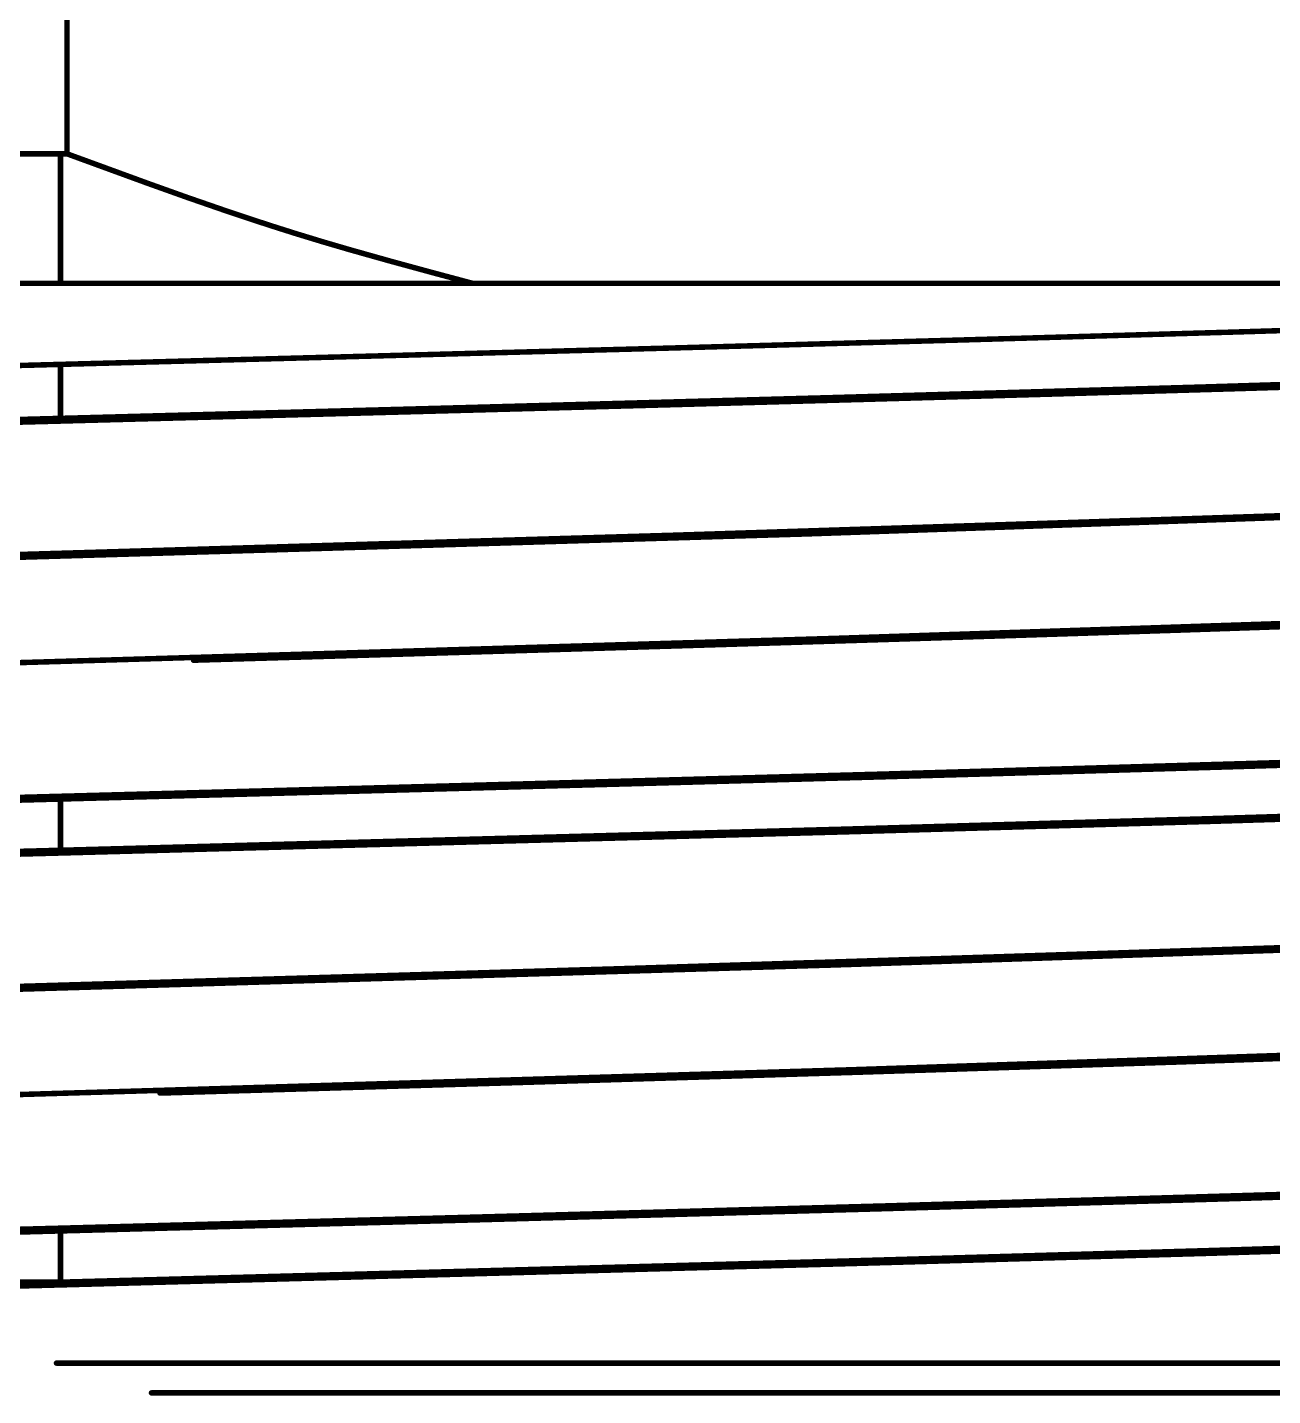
# Model space of a CAD drawing. Header units: inches. Extents: x -6 to 430, y 0 to 90.
# Drawn here: x 22.423 to 25.307, y 54.925 to 58.093 of the extents above; entities that cross this region are included whole.
import ezdxf

# ---------------------------------------------------------------- set-up
doc = ezdxf.new("R2010")
doc.units = ezdxf.units.IN
doc.layers.add('Mechanical 1', color=6, linetype='Continuous')

msp = doc.modelspace()

# ---------------------------------------------------------------- linework, layer by layer
at = {"layer": 'Mechanical 1'}
for points in [[(22.5152, 57.8, 0.0127, 0.0127, 0), (22.5152, 60.2, 0.0127, 0.0127, 0)], [(20.2067, 57.8, 0.0127, 0.0127, 0), (22.5152, 57.8, 0.0127, 0.0127, 0)], [(22.5, 57.5, 0.0127, 0.0127, 0), (22.5, 57.8, 0.0127, 0.0127, 0)], [(22.5152, 57.8, 0.0127, 0.0127, 0), (22.701, 57.7321, 0.0127, 0.0127, 0)], [(22.701, 57.7321, 0.0127, 0.0127, 0), (22.794, 57.6989, 0.0127, 0.0127, 0)], [(22.794, 57.6989, 0.0127, 0.0127, 0), (22.8874, 57.6666, 0.0127, 0.0127, 0)], [(22.8874, 57.6666, 0.0127, 0.0127, 0), (22.981, 57.6356, 0.0127, 0.0127, 0)], [(23.1696, 57.5781, 0.0127, 0.0127, -0.008291), (22.981, 57.6356, 0.0127, 0.0127, 0)], [(23.1696, 57.5781, 0.0127, 0.0127, 0), (23.2645, 57.5514, 0.0127, 0.0127, 0)], [(23.2645, 57.5514, 0.0127, 0.0127, 0), (23.3595, 57.5255, 0.0127, 0.0127, 0)], [(23.3595, 57.5255, 0.0127, 0.0127, 0), (23.4547, 57.5, 0.0127, 0.0127, 0)], [(15.3241, 57.5, 0.0127, 0.0127, 0), (29.6759, 57.5, 0.0127, 0.0127, 0)], [(25.2239, 57.3875, 0.0127, 0.0127, 0), (25.8334, 57.4063, 0.0127, 0.0127, 0)], [(25.2239, 57.3875, 0.0127, 0.0127, 0), (25.8334, 57.4063, 0.0127, 0.0127, 0)], [(23.9007, 57.35, 0.0127, 0.0127, 0), (24.5767, 57.3687, 0.0127, 0.0127, 0)], [(23.9007, 57.35, 0.0127, 0.0127, 0), (24.5767, 57.3687, 0.0127, 0.0127, 0)], [(24.5767, 57.3687, 0.0127, 0.0127, 0), (25.2239, 57.3875, 0.0127, 0.0127, 0)], [(24.5767, 57.3687, 0.0127, 0.0127, 0), (25.2239, 57.3875, 0.0127, 0.0127, 0)], [(23.2052, 57.3313, 0.0127, 0.0127, 0), (23.9007, 57.35, 0.0127, 0.0127, 0)], [(23.2052, 57.3313, 0.0127, 0.0127, 0), (23.9007, 57.35, 0.0127, 0.0127, 0)], [(20.6978, 57.2639, 0.0127, 0.0127, 0), (22.5, 57.3125, 0.0127, 0.0127, 0)], [(20.6978, 57.2639, 0.0127, 0.0127, 0), (22.5, 57.3125, 0.0127, 0.0127, 0)], [(22.5, 57.3125, 0.0127, 0.0127, 0), (23.2052, 57.3313, 0.0127, 0.0127, 0)], [(22.5, 57.3125, 0.0127, 0.0127, 0), (23.2052, 57.3313, 0.0127, 0.0127, 0)], [(22.5, 57.1875, 0.0127, 0.0127, 0), (22.5, 57.3125, 0.0127, 0.0127, 0)], [(25.1447, 57.2601, 0.0127, 0.0127, 0), (25.9305, 57.2844, 0.0127, 0.0127, 0)], [(25.1447, 57.2601, 0.0127, 0.0127, 0), (25.9305, 57.2844, 0.0127, 0.0127, 0)], [(24.2978, 57.2359, 0.0127, 0.0127, 0), (25.1447, 57.2601, 0.0127, 0.0127, 0)], [(24.2978, 57.2359, 0.0127, 0.0127, 0), (25.1447, 57.2601, 0.0127, 0.0127, 0)], [(24.354, 57.2312, 0.0127, 0.0127, 0), (24.7961, 57.2437, 0.0127, 0.0127, 0)], [(24.7961, 57.2437, 0.0127, 0.0127, 0), (25.224, 57.2562, 0.0127, 0.0127, 0)], [(25.224, 57.2562, 0.0127, 0.0127, 0), (25.6349, 57.2687, 0.0127, 0.0127, 0)], [(22.5, 57.1875, 0.0127, 0.0127, 0), (23.4094, 57.2117, 0.0127, 0.0127, 0)], [(22.5, 57.1875, 0.0127, 0.0127, 0), (23.4094, 57.2117, 0.0127, 0.0127, 0)], [(23.4094, 57.2117, 0.0127, 0.0127, 0), (24.2978, 57.2359, 0.0127, 0.0127, 0)], [(23.4094, 57.2117, 0.0127, 0.0127, 0), (24.2978, 57.2359, 0.0127, 0.0127, 0)], [(23.4386, 57.2062, 0.0127, 0.0127, 0), (23.9006, 57.2187, 0.0127, 0.0127, 0)], [(23.9006, 57.2187, 0.0127, 0.0127, 0), (24.354, 57.2312, 0.0127, 0.0127, 0)], [(21.5495, 57.1622, 0.0127, 0.0127, 0), (22.5, 57.1875, 0.0127, 0.0127, 0)], [(21.5614, 57.1625, 0.0127, 0.0127, 0), (22.5, 57.1875, 0.0127, 0.0127, 0)], [(21.7403, 57.161, 0.0127, 0.0127, 0), (22.5, 57.1812, 0.0127, 0.0127, 0)], [(22.5, 57.1812, 0.0127, 0.0127, 0), (23.4386, 57.2062, 0.0127, 0.0127, 0)], [(24.231, 56.92, 0.0127, 0.0127, 0), (26.3599, 56.9937, 0.0127, 0.0127, 0)], [(23.919, 56.9169, 0.0127, 0.0127, 0), (25.4755, 56.9668, 0.0127, 0.0127, 0)], [(24.0203, 56.9199, 0.0127, 0.0127, 0), (25.5414, 56.9691, 0.0127, 0.0127, 0)], [(22.224, 56.867, 0.0127, 0.0127, 0), (23.919, 56.9169, 0.0127, 0.0127, 0)], [(22.3557, 56.8708, 0.0127, 0.0127, 0), (24.0203, 56.9199, 0.0127, 0.0127, 0)], [(22.9984, 56.8832, 0.0127, 0.0127, 0), (24.231, 56.92, 0.0127, 0.0127, 0)], [(21.7388, 56.8464, 0.0127, 0.0127, 0), (22.9984, 56.8832, 0.0127, 0.0127, 0)], [(24.2724, 56.6774, 0.0127, 0.0127, 0), (25.7697, 56.727, 0.0127, 0.0127, 0)], [(24.2905, 56.678, 0.0127, 0.0127, 0), (25.7745, 56.7272, 0.0127, 0.0127, 0)], [(25.0886, 56.6971, 0.0127, 0.0127, 0), (25.432, 56.7087, 0.0127, 0.0127, 0)], [(22.6042, 56.6278, 0.0127, 0.0127, 0), (24.2724, 56.6774, 0.0127, 0.0127, 0)], [(22.6365, 56.6288, 0.0127, 0.0127, 0), (24.2905, 56.678, 0.0127, 0.0127, 0)], [(23.983, 56.6623, 0.0127, 0.0127, 0), (24.3614, 56.6739, 0.0127, 0.0127, 0)], [(24.3614, 56.6739, 0.0127, 0.0127, 0), (24.7305, 56.6855, 0.0127, 0.0127, 0)], [(24.7305, 56.6855, 0.0127, 0.0127, 0), (25.0886, 56.6971, 0.0127, 0.0127, 0)], [(22.8082, 56.6275, 0.0127, 0.0127, 0), (23.2045, 56.6391, 0.0127, 0.0127, 0)], [(23.2045, 56.6391, 0.0127, 0.0127, 0), (23.5968, 56.6507, 0.0127, 0.0127, 0)], [(23.5968, 56.6507, 0.0127, 0.0127, 0), (23.983, 56.6623, 0.0127, 0.0127, 0)], [(20.9262, 56.5783, 0.0127, 0.0127, 0), (22.6042, 56.6278, 0.0127, 0.0127, 0)], [(20.9697, 56.5796, 0.0127, 0.0127, 0), (22.6365, 56.6288, 0.0127, 0.0127, 0)], [(24.4085, 56.364, 0.0127, 0.0127, 0), (25.3002, 56.3898, 0.0127, 0.0127, 0)], [(24.4085, 56.364, 0.0127, 0.0127, 0), (25.3002, 56.3898, 0.0127, 0.0127, 0)], [(25.224, 56.3811, 0.0127, 0.0127, 0), (25.6348, 56.3936, 0.0127, 0.0127, 0)], [(25.3002, 56.3898, 0.0127, 0.0127, 0), (26.1187, 56.4155, 0.0127, 0.0127, 0)], [(25.3002, 56.3898, 0.0127, 0.0127, 0), (26.1187, 56.4155, 0.0127, 0.0127, 0)], [(23.4669, 56.3383, 0.0127, 0.0127, 0), (24.4085, 56.364, 0.0127, 0.0127, 0)], [(23.4669, 56.3383, 0.0127, 0.0127, 0), (24.4085, 56.364, 0.0127, 0.0127, 0)], [(23.9007, 56.3436, 0.0127, 0.0127, 0), (24.3541, 56.3561, 0.0127, 0.0127, 0)], [(24.3541, 56.3561, 0.0127, 0.0127, 0), (24.7961, 56.3686, 0.0127, 0.0127, 0)], [(24.7961, 56.3686, 0.0127, 0.0127, 0), (25.224, 56.3811, 0.0127, 0.0127, 0)], [(22.5, 56.3125, 0.0127, 0.0127, 0), (23.4669, 56.3383, 0.0127, 0.0127, 0)], [(22.5, 56.3125, 0.0127, 0.0127, 0), (23.4669, 56.3383, 0.0127, 0.0127, 0)], [(22.9708, 56.3186, 0.0127, 0.0127, 0), (23.4386, 56.3311, 0.0127, 0.0127, 0)], [(23.4386, 56.3311, 0.0127, 0.0127, 0), (23.9007, 56.3436, 0.0127, 0.0127, 0)], [(20.6879, 56.2573, 0.0127, 0.0127, 0), (22.5, 56.3061, 0.0127, 0.0127, 0)], [(20.698, 56.264, 0.0127, 0.0127, 0), (22.5, 56.3125, 0.0127, 0.0127, 0)], [(20.698, 56.264, 0.0127, 0.0127, 0), (22.5, 56.3125, 0.0127, 0.0127, 0)], [(22.5, 56.3061, 0.0127, 0.0127, 0), (22.9708, 56.3186, 0.0127, 0.0127, 0)], [(22.5, 56.1811, 0.0127, 0.0127, 0), (22.5, 56.3125, 0.0127, 0.0127, 0)], [(24.3016, 56.236, 0.0127, 0.0127, 0), (25.15, 56.2603, 0.0127, 0.0127, 0)], [(24.3016, 56.236, 0.0127, 0.0127, 0), (25.15, 56.2603, 0.0127, 0.0127, 0)], [(25.15, 56.2603, 0.0127, 0.0127, 0), (25.9369, 56.2846, 0.0127, 0.0127, 0)], [(25.15, 56.2603, 0.0127, 0.0127, 0), (25.9369, 56.2846, 0.0127, 0.0127, 0)], [(25.1635, 56.2543, 0.0127, 0.0127, 0), (25.9534, 56.2787, 0.0127, 0.0127, 0)], [(22.5, 56.1875, 0.0127, 0.0127, 0), (24.3016, 56.236, 0.0127, 0.0127, 0)], [(22.5, 56.1875, 0.0127, 0.0127, 0), (24.3016, 56.236, 0.0127, 0.0127, 0)], [(22.5, 56.1811, 0.0127, 0.0127, 0), (24.3112, 56.2299, 0.0127, 0.0127, 0)], [(24.3112, 56.2299, 0.0127, 0.0127, 0), (25.1635, 56.2543, 0.0127, 0.0127, 0)], [(21.5336, 56.1554, 0.0127, 0.0127, 0), (22.5, 56.1811, 0.0127, 0.0127, 0)], [(21.5614, 56.1625, 0.0127, 0.0127, 0), (22.5, 56.1875, 0.0127, 0.0127, 0)], [(21.5614, 56.1625, 0.0127, 0.0127, 0), (22.5, 56.1875, 0.0127, 0.0127, 0)], [(23.7564, 55.912, 0.0127, 0.0127, 0), (25.3142, 55.9612, 0.0127, 0.0127, 0)], [(23.9576, 55.918, 0.0127, 0.0127, 0), (25.478, 55.9668, 0.0127, 0.0127, 0)], [(24.2955, 55.922, 0.0127, 0.0127, 0), (25.7497, 55.9702, 0.0127, 0.0127, 0)], [(22.0794, 55.8628, 0.0127, 0.0127, 0), (23.7564, 55.912, 0.0127, 0.0127, 0)], [(22.3015, 55.8692, 0.0127, 0.0127, 0), (23.9576, 55.918, 0.0127, 0.0127, 0)], [(22.6782, 55.8739, 0.0127, 0.0127, 0), (24.2955, 55.922, 0.0127, 0.0127, 0)], [(21.0447, 55.8257, 0.0127, 0.0127, 0), (22.6782, 55.8739, 0.0127, 0.0127, 0)], [(24.2884, 55.6779, 0.0127, 0.0127, 0), (25.7734, 55.7272, 0.0127, 0.0127, 0)], [(24.3577, 55.6801, 0.0127, 0.0127, 0), (25.8577, 55.7302, 0.0127, 0.0127, 0)], [(25.0949, 55.6974, 0.0127, 0.0127, 0), (25.7876, 55.7214, 0.0127, 0.0127, 0)], [(24.3427, 55.6734, 0.0127, 0.0127, 0), (25.0949, 55.6974, 0.0127, 0.0127, 0)], [(22.6339, 55.6287, 0.0127, 0.0127, 0), (24.2884, 55.6779, 0.0127, 0.0127, 0)], [(22.6749, 55.6299, 0.0127, 0.0127, 0), (24.3577, 55.6801, 0.0127, 0.0127, 0)], [(23.5492, 55.6493, 0.0127, 0.0127, 0), (24.3427, 55.6734, 0.0127, 0.0127, 0)], [(20.9666, 55.5795, 0.0127, 0.0127, 0), (22.6339, 55.6287, 0.0127, 0.0127, 0)], [(20.9746, 55.5797, 0.0127, 0.0127, 0), (22.6749, 55.6299, 0.0127, 0.0127, 0)], [(22.7303, 55.6253, 0.0127, 0.0127, 0), (23.5492, 55.6493, 0.0127, 0.0127, 0)], [(25.2239, 55.3811, 0.0127, 0.0127, 0), (26.0267, 55.4061, 0.0127, 0.0127, 0)], [(25.2998, 55.3898, 0.0127, 0.0127, 0), (26.1183, 55.4155, 0.0127, 0.0127, 0)], [(25.2998, 55.3898, 0.0127, 0.0127, 0), (26.1183, 55.4155, 0.0127, 0.0127, 0)], [(24.3541, 55.3561, 0.0127, 0.0127, 0), (25.2239, 55.3811, 0.0127, 0.0127, 0)], [(24.4082, 55.364, 0.0127, 0.0127, 0), (25.2998, 55.3898, 0.0127, 0.0127, 0)], [(24.4082, 55.364, 0.0127, 0.0127, 0), (25.2998, 55.3898, 0.0127, 0.0127, 0)], [(23.4386, 55.3311, 0.0127, 0.0127, 0), (24.3541, 55.3561, 0.0127, 0.0127, 0)], [(23.4667, 55.3383, 0.0127, 0.0127, 0), (24.4082, 55.364, 0.0127, 0.0127, 0)], [(23.4667, 55.3383, 0.0127, 0.0127, 0), (24.4082, 55.364, 0.0127, 0.0127, 0)], [(21.562, 55.2875, 0.0127, 0.0127, 0), (22.5, 55.3125, 0.0127, 0.0127, 0)], [(21.562, 55.2873, 0.0127, 0.0127, 0), (22.5, 55.3123, 0.0127, 0.0127, 0)], [(22.5, 55.3125, 0.0127, 0.0127, 0), (23.4667, 55.3383, 0.0127, 0.0127, 0)], [(22.5, 55.3125, 0.0127, 0.0127, 0), (23.4667, 55.3383, 0.0127, 0.0127, 0)], [(22.5, 55.3061, 0.0127, 0.0127, 0), (23.4386, 55.3311, 0.0127, 0.0127, 0)], [(22.5, 55.1811, 0.0127, 0.0127, 0), (22.5, 55.3125, 0.0127, 0.0127, 0)], [(20.6972, 55.2575, 0.0127, 0.0127, 0), (22.5, 55.3061, 0.0127, 0.0127, 0)], [(25.155, 55.2605, 0.0127, 0.0127, 0), (25.943, 55.2848, 0.0127, 0.0127, 0)], [(25.155, 55.2605, 0.0127, 0.0127, 0), (25.943, 55.2848, 0.0127, 0.0127, 0)], [(25.1615, 55.2543, 0.0127, 0.0127, 0), (25.9509, 55.2786, 0.0127, 0.0127, 0)], [(24.3051, 55.2361, 0.0127, 0.0127, 0), (25.155, 55.2605, 0.0127, 0.0127, 0)], [(24.3051, 55.2361, 0.0127, 0.0127, 0), (25.155, 55.2605, 0.0127, 0.0127, 0)], [(24.3097, 55.2299, 0.0127, 0.0127, 0), (25.1615, 55.2543, 0.0127, 0.0127, 0)], [(22.5, 55.1875, 0.0127, 0.0127, 0), (24.3051, 55.2361, 0.0127, 0.0127, 0)], [(22.5, 55.1875, 0.0127, 0.0127, 0), (24.3051, 55.2361, 0.0127, 0.0127, 0)], [(22.5, 55.1811, 0.0127, 0.0127, 0), (24.3097, 55.2299, 0.0127, 0.0127, 0)], [(18.2595, 55.1875, 0.0127, 0.0127, 0), (22.498, 55.1875, 0.0127, 0.0127, 0)], [(21.5336, 55.1554, 0.0127, 0.0127, 0), (22.5, 55.1811, 0.0127, 0.0127, 0)], [(22.498, 55.1875, 0.0127, 0.0127, 0), (22.5, 55.1875, 0.0127, 0.0127, 0)], [(22.498, 55.1874, 0.0127, 0.0127, 0), (22.5, 55.1875, 0.0127, 0.0127, 0)], [(22.4907, 55.0001, 0.0127, 0.0127, 0), (22.4938, 55, 0.0127, 0.0127, 0)], [(22.4938, 55, 0.0127, 0.0127, 0), (26.3599, 55, 0.0127, 0.0127, 0)], [(22.4938, 55, 0.0127, 0.0127, 0), (28.1756, 55, 0.0127, 0.0127, 0)], [(22.7107, 54.9311, 0.0127, 0.0127, 0), (28.0564, 54.9311, 0.0127, 0.0127, 0)]]:
    msp.add_lwpolyline(points, format="xyseb", dxfattribs=at)
for points in [[(22.4968, 57.8, 0.00635, 0.00635, 1), (22.5032, 57.8, 0.00635, 0.00635, 1)], [(22.5121, 57.8, 0.00635, 0.00635, 1), (22.5184, 57.8, 0.00635, 0.00635, 1)], [(22.5121, 57.8, 0.00635, 0.00635, 1), (22.5184, 57.8, 0.00635, 0.00635, 1)], [(22.5121, 57.8, 0.00635, 0.00635, 1), (22.5184, 57.8, 0.00635, 0.00635, 1)], [(22.6978, 57.7321, 0.00635, 0.00635, 1), (22.7041, 57.7321, 0.00635, 0.00635, 1)], [(22.6978, 57.7321, 0.00635, 0.00635, 1), (22.7041, 57.7321, 0.00635, 0.00635, 1)], [(22.7909, 57.6989, 0.00635, 0.00635, 1), (22.7972, 57.6989, 0.00635, 0.00635, 1)], [(22.7909, 57.6989, 0.00635, 0.00635, 1), (22.7972, 57.6989, 0.00635, 0.00635, 1)], [(22.8842, 57.6666, 0.00635, 0.00635, 1), (22.8905, 57.6666, 0.00635, 0.00635, 1)], [(22.8842, 57.6666, 0.00635, 0.00635, 1), (22.8905, 57.6666, 0.00635, 0.00635, 1)], [(22.9778, 57.6356, 0.00635, 0.00635, 1), (22.9842, 57.6356, 0.00635, 0.00635, 1)], [(22.9778, 57.6356, 0.00635, 0.00635, 1), (22.9842, 57.6356, 0.00635, 0.00635, 1)], [(23.1664, 57.5781, 0.00635, 0.00635, 1), (23.1728, 57.5781, 0.00635, 0.00635, 1)], [(23.1664, 57.5781, 0.00635, 0.00635, 1), (23.1728, 57.5781, 0.00635, 0.00635, 1)], [(23.2613, 57.5514, 0.00635, 0.00635, 1), (23.2676, 57.5514, 0.00635, 0.00635, 1)], [(23.2613, 57.5514, 0.00635, 0.00635, 1), (23.2676, 57.5514, 0.00635, 0.00635, 1)], [(23.3563, 57.5255, 0.00635, 0.00635, 1), (23.3627, 57.5255, 0.00635, 0.00635, 1)], [(23.3563, 57.5255, 0.00635, 0.00635, 1), (23.3627, 57.5255, 0.00635, 0.00635, 1)], [(22.4968, 57.5, 0.00635, 0.00635, 1), (22.5032, 57.5, 0.00635, 0.00635, 1)], [(23.4515, 57.5, 0.00635, 0.00635, 1), (23.4579, 57.5, 0.00635, 0.00635, 1)], [(24.5735, 57.3687, 0.00635, 0.00635, 1), (24.5799, 57.3687, 0.00635, 0.00635, 1)], [(24.5735, 57.3687, 0.00635, 0.00635, 1), (24.5799, 57.3687, 0.00635, 0.00635, 1)], [(24.5735, 57.3687, 0.00635, 0.00635, 1), (24.5799, 57.3687, 0.00635, 0.00635, 1)], [(24.5735, 57.3687, 0.00635, 0.00635, 1), (24.5799, 57.3687, 0.00635, 0.00635, 1)], [(25.2208, 57.3875, 0.00635, 0.00635, 1), (25.2271, 57.3875, 0.00635, 0.00635, 1)], [(25.2208, 57.3875, 0.00635, 0.00635, 1), (25.2271, 57.3875, 0.00635, 0.00635, 1)], [(25.2208, 57.3875, 0.00635, 0.00635, 1), (25.2271, 57.3875, 0.00635, 0.00635, 1)], [(25.2208, 57.3875, 0.00635, 0.00635, 1), (25.2271, 57.3875, 0.00635, 0.00635, 1)], [(23.8975, 57.35, 0.00635, 0.00635, 1), (23.9038, 57.35, 0.00635, 0.00635, 1)], [(23.8975, 57.35, 0.00635, 0.00635, 1), (23.9038, 57.35, 0.00635, 0.00635, 1)], [(23.8975, 57.35, 0.00635, 0.00635, 1), (23.9038, 57.35, 0.00635, 0.00635, 1)], [(23.8975, 57.35, 0.00635, 0.00635, 1), (23.9038, 57.35, 0.00635, 0.00635, 1)], [(22.4968, 57.3125, 0.00635, 0.00635, 1), (22.5032, 57.3125, 0.00635, 0.00635, 1)], [(22.4968, 57.3125, 0.00635, 0.00635, 1), (22.5032, 57.3125, 0.00635, 0.00635, 1)], [(22.4968, 57.3125, 0.00635, 0.00635, 1), (22.5032, 57.3125, 0.00635, 0.00635, 1)], [(22.4968, 57.3125, 0.00635, 0.00635, 1), (22.5032, 57.3125, 0.00635, 0.00635, 1)], [(22.4968, 57.3125, 0.00635, 0.00635, 1), (22.5032, 57.3125, 0.00635, 0.00635, 1)], [(23.202, 57.3313, 0.00635, 0.00635, 1), (23.2084, 57.3313, 0.00635, 0.00635, 1)], [(23.202, 57.3313, 0.00635, 0.00635, 1), (23.2084, 57.3313, 0.00635, 0.00635, 1)], [(23.202, 57.3313, 0.00635, 0.00635, 1), (23.2084, 57.3313, 0.00635, 0.00635, 1)], [(23.202, 57.3313, 0.00635, 0.00635, 1), (23.2084, 57.3313, 0.00635, 0.00635, 1)], [(24.7929, 57.2437, 0.00635, 0.00635, 1), (24.7992, 57.2437, 0.00635, 0.00635, 1)], [(24.7929, 57.2437, 0.00635, 0.00635, 1), (24.7992, 57.2437, 0.00635, 0.00635, 1)], [(25.1415, 57.2601, 0.00635, 0.00635, 1), (25.1479, 57.2601, 0.00635, 0.00635, 1)], [(25.1415, 57.2601, 0.00635, 0.00635, 1), (25.1479, 57.2601, 0.00635, 0.00635, 1)], [(25.1415, 57.2601, 0.00635, 0.00635, 1), (25.1479, 57.2601, 0.00635, 0.00635, 1)], [(25.1415, 57.2601, 0.00635, 0.00635, 1), (25.1479, 57.2601, 0.00635, 0.00635, 1)], [(25.2208, 57.2562, 0.00635, 0.00635, 1), (25.2272, 57.2562, 0.00635, 0.00635, 1)], [(25.2208, 57.2562, 0.00635, 0.00635, 1), (25.2272, 57.2562, 0.00635, 0.00635, 1)], [(23.4062, 57.2117, 0.00635, 0.00635, 1), (23.4126, 57.2117, 0.00635, 0.00635, 1)], [(23.4062, 57.2117, 0.00635, 0.00635, 1), (23.4126, 57.2117, 0.00635, 0.00635, 1)], [(23.4062, 57.2117, 0.00635, 0.00635, 1), (23.4126, 57.2117, 0.00635, 0.00635, 1)], [(23.4062, 57.2117, 0.00635, 0.00635, 1), (23.4126, 57.2117, 0.00635, 0.00635, 1)], [(23.8975, 57.2187, 0.00635, 0.00635, 1), (23.9038, 57.2187, 0.00635, 0.00635, 1)], [(23.8975, 57.2187, 0.00635, 0.00635, 1), (23.9038, 57.2187, 0.00635, 0.00635, 1)], [(24.2947, 57.2359, 0.00635, 0.00635, 1), (24.301, 57.2359, 0.00635, 0.00635, 1)], [(24.2947, 57.2359, 0.00635, 0.00635, 1), (24.301, 57.2359, 0.00635, 0.00635, 1)], [(24.2947, 57.2359, 0.00635, 0.00635, 1), (24.301, 57.2359, 0.00635, 0.00635, 1)], [(24.2947, 57.2359, 0.00635, 0.00635, 1), (24.301, 57.2359, 0.00635, 0.00635, 1)], [(24.3509, 57.2312, 0.00635, 0.00635, 1), (24.3572, 57.2312, 0.00635, 0.00635, 1)], [(24.3509, 57.2312, 0.00635, 0.00635, 1), (24.3572, 57.2312, 0.00635, 0.00635, 1)], [(22.4968, 57.1812, 0.00635, 0.00635, 1), (22.5032, 57.1812, 0.00635, 0.00635, 1)], [(22.4968, 57.1812, 0.00635, 0.00635, 1), (22.5032, 57.1812, 0.00635, 0.00635, 1)], [(22.4968, 57.1875, 0.00635, 0.00635, 1), (22.5032, 57.1875, 0.00635, 0.00635, 1)], [(22.4968, 57.1875, 0.00635, 0.00635, 1), (22.5032, 57.1875, 0.00635, 0.00635, 1)], [(22.4968, 57.1875, 0.00635, 0.00635, 1), (22.5032, 57.1875, 0.00635, 0.00635, 1)], [(22.4968, 57.1875, 0.00635, 0.00635, 1), (22.5032, 57.1875, 0.00635, 0.00635, 1)], [(22.4968, 57.1875, 0.00635, 0.00635, 1), (22.5032, 57.1875, 0.00635, 0.00635, 1)], [(23.4354, 57.2062, 0.00635, 0.00635, 1), (23.4418, 57.2062, 0.00635, 0.00635, 1)], [(23.4354, 57.2062, 0.00635, 0.00635, 1), (23.4418, 57.2062, 0.00635, 0.00635, 1)], [(23.9158, 56.9169, 0.00635, 0.00635, 1), (23.9221, 56.9169, 0.00635, 0.00635, 1)], [(23.9158, 56.9169, 0.00635, 0.00635, 1), (23.9221, 56.9169, 0.00635, 0.00635, 1)], [(24.0171, 56.9199, 0.00635, 0.00635, 1), (24.0234, 56.9199, 0.00635, 0.00635, 1)], [(24.0171, 56.9199, 0.00635, 0.00635, 1), (24.0234, 56.9199, 0.00635, 0.00635, 1)], [(24.2278, 56.92, 0.00635, 0.00635, 1), (24.2342, 56.92, 0.00635, 0.00635, 1)], [(24.2278, 56.92, 0.00635, 0.00635, 1), (24.2342, 56.92, 0.00635, 0.00635, 1)], [(22.9952, 56.8832, 0.00635, 0.00635, 1), (23.0015, 56.8832, 0.00635, 0.00635, 1)], [(22.9952, 56.8832, 0.00635, 0.00635, 1), (23.0015, 56.8832, 0.00635, 0.00635, 1)], [(24.2692, 56.6774, 0.00635, 0.00635, 1), (24.2756, 56.6774, 0.00635, 0.00635, 1)], [(24.2692, 56.6774, 0.00635, 0.00635, 1), (24.2756, 56.6774, 0.00635, 0.00635, 1)], [(24.2873, 56.678, 0.00635, 0.00635, 1), (24.2937, 56.678, 0.00635, 0.00635, 1)], [(24.2873, 56.678, 0.00635, 0.00635, 1), (24.2937, 56.678, 0.00635, 0.00635, 1)], [(24.3582, 56.6739, 0.00635, 0.00635, 1), (24.3646, 56.6739, 0.00635, 0.00635, 1)], [(24.3582, 56.6739, 0.00635, 0.00635, 1), (24.3646, 56.6739, 0.00635, 0.00635, 1)], [(24.7273, 56.6855, 0.00635, 0.00635, 1), (24.7336, 56.6855, 0.00635, 0.00635, 1)], [(24.7273, 56.6855, 0.00635, 0.00635, 1), (24.7336, 56.6855, 0.00635, 0.00635, 1)], [(25.0855, 56.6971, 0.00635, 0.00635, 1), (25.0918, 56.6971, 0.00635, 0.00635, 1)], [(25.0855, 56.6971, 0.00635, 0.00635, 1), (25.0918, 56.6971, 0.00635, 0.00635, 1)], [(23.2013, 56.6391, 0.00635, 0.00635, 1), (23.2077, 56.6391, 0.00635, 0.00635, 1)], [(23.2013, 56.6391, 0.00635, 0.00635, 1), (23.2077, 56.6391, 0.00635, 0.00635, 1)], [(23.5936, 56.6507, 0.00635, 0.00635, 1), (23.6, 56.6507, 0.00635, 0.00635, 1)], [(23.5936, 56.6507, 0.00635, 0.00635, 1), (23.6, 56.6507, 0.00635, 0.00635, 1)], [(23.9799, 56.6623, 0.00635, 0.00635, 1), (23.9862, 56.6623, 0.00635, 0.00635, 1)], [(23.9799, 56.6623, 0.00635, 0.00635, 1), (23.9862, 56.6623, 0.00635, 0.00635, 1)], [(22.601, 56.6278, 0.00635, 0.00635, 1), (22.6074, 56.6278, 0.00635, 0.00635, 1)], [(22.601, 56.6278, 0.00635, 0.00635, 1), (22.6074, 56.6278, 0.00635, 0.00635, 1)], [(22.6333, 56.6288, 0.00635, 0.00635, 1), (22.6396, 56.6288, 0.00635, 0.00635, 1)], [(22.6333, 56.6288, 0.00635, 0.00635, 1), (22.6396, 56.6288, 0.00635, 0.00635, 1)], [(22.805, 56.6275, 0.00635, 0.00635, 1), (22.8114, 56.6275, 0.00635, 0.00635, 1)], [(25.297, 56.3898, 0.00635, 0.00635, 1), (25.3033, 56.3898, 0.00635, 0.00635, 1)], [(25.297, 56.3898, 0.00635, 0.00635, 1), (25.3033, 56.3898, 0.00635, 0.00635, 1)], [(25.297, 56.3898, 0.00635, 0.00635, 1), (25.3033, 56.3898, 0.00635, 0.00635, 1)], [(25.297, 56.3898, 0.00635, 0.00635, 1), (25.3033, 56.3898, 0.00635, 0.00635, 1)], [(24.3509, 56.3561, 0.00635, 0.00635, 1), (24.3573, 56.3561, 0.00635, 0.00635, 1)], [(24.3509, 56.3561, 0.00635, 0.00635, 1), (24.3573, 56.3561, 0.00635, 0.00635, 1)], [(24.4053, 56.364, 0.00635, 0.00635, 1), (24.4116, 56.364, 0.00635, 0.00635, 1)], [(24.4053, 56.364, 0.00635, 0.00635, 1), (24.4116, 56.364, 0.00635, 0.00635, 1)], [(24.4053, 56.364, 0.00635, 0.00635, 1), (24.4116, 56.364, 0.00635, 0.00635, 1)], [(24.4053, 56.364, 0.00635, 0.00635, 1), (24.4116, 56.364, 0.00635, 0.00635, 1)], [(24.7929, 56.3686, 0.00635, 0.00635, 1), (24.7993, 56.3686, 0.00635, 0.00635, 1)], [(24.7929, 56.3686, 0.00635, 0.00635, 1), (24.7993, 56.3686, 0.00635, 0.00635, 1)], [(25.2208, 56.3811, 0.00635, 0.00635, 1), (25.2271, 56.3811, 0.00635, 0.00635, 1)], [(25.2208, 56.3811, 0.00635, 0.00635, 1), (25.2271, 56.3811, 0.00635, 0.00635, 1)], [(23.4354, 56.3311, 0.00635, 0.00635, 1), (23.4418, 56.3311, 0.00635, 0.00635, 1)], [(23.4354, 56.3311, 0.00635, 0.00635, 1), (23.4418, 56.3311, 0.00635, 0.00635, 1)], [(23.4637, 56.3383, 0.00635, 0.00635, 1), (23.47, 56.3383, 0.00635, 0.00635, 1)], [(23.4637, 56.3383, 0.00635, 0.00635, 1), (23.47, 56.3383, 0.00635, 0.00635, 1)], [(23.4637, 56.3383, 0.00635, 0.00635, 1), (23.47, 56.3383, 0.00635, 0.00635, 1)], [(23.4637, 56.3383, 0.00635, 0.00635, 1), (23.47, 56.3383, 0.00635, 0.00635, 1)], [(23.8975, 56.3436, 0.00635, 0.00635, 1), (23.9038, 56.3436, 0.00635, 0.00635, 1)], [(23.8975, 56.3436, 0.00635, 0.00635, 1), (23.9038, 56.3436, 0.00635, 0.00635, 1)], [(22.4968, 56.3125, 0.00635, 0.00635, 1), (22.5032, 56.3125, 0.00635, 0.00635, 1)], [(22.4968, 56.3125, 0.00635, 0.00635, 1), (22.5032, 56.3125, 0.00635, 0.00635, 1)], [(22.4968, 56.3125, 0.00635, 0.00635, 1), (22.5032, 56.3125, 0.00635, 0.00635, 1)], [(22.4968, 56.3125, 0.00635, 0.00635, 1), (22.5032, 56.3125, 0.00635, 0.00635, 1)], [(22.4968, 56.3125, 0.00635, 0.00635, 1), (22.5032, 56.3125, 0.00635, 0.00635, 1)], [(22.4968, 56.3061, 0.00635, 0.00635, 1), (22.5032, 56.3061, 0.00635, 0.00635, 1)], [(22.4968, 56.3061, 0.00635, 0.00635, 1), (22.5032, 56.3061, 0.00635, 0.00635, 1)], [(22.9676, 56.3186, 0.00635, 0.00635, 1), (22.9739, 56.3186, 0.00635, 0.00635, 1)], [(22.9676, 56.3186, 0.00635, 0.00635, 1), (22.9739, 56.3186, 0.00635, 0.00635, 1)], [(25.1468, 56.2603, 0.00635, 0.00635, 1), (25.1532, 56.2603, 0.00635, 0.00635, 1)], [(25.1468, 56.2603, 0.00635, 0.00635, 1), (25.1532, 56.2603, 0.00635, 0.00635, 1)], [(25.1468, 56.2603, 0.00635, 0.00635, 1), (25.1532, 56.2603, 0.00635, 0.00635, 1)], [(25.1468, 56.2603, 0.00635, 0.00635, 1), (25.1532, 56.2603, 0.00635, 0.00635, 1)], [(24.2984, 56.236, 0.00635, 0.00635, 1), (24.3048, 56.236, 0.00635, 0.00635, 1)], [(24.2984, 56.236, 0.00635, 0.00635, 1), (24.3048, 56.236, 0.00635, 0.00635, 1)], [(24.2984, 56.236, 0.00635, 0.00635, 1), (24.3048, 56.236, 0.00635, 0.00635, 1)], [(24.2984, 56.236, 0.00635, 0.00635, 1), (24.3048, 56.236, 0.00635, 0.00635, 1)], [(24.308, 56.2299, 0.00635, 0.00635, 1), (24.3144, 56.2299, 0.00635, 0.00635, 1)], [(24.308, 56.2299, 0.00635, 0.00635, 1), (24.3144, 56.2299, 0.00635, 0.00635, 1)], [(25.1603, 56.2543, 0.00635, 0.00635, 1), (25.1667, 56.2543, 0.00635, 0.00635, 1)], [(25.1603, 56.2543, 0.00635, 0.00635, 1), (25.1667, 56.2543, 0.00635, 0.00635, 1)], [(22.4968, 56.1875, 0.00635, 0.00635, 1), (22.5032, 56.1875, 0.00635, 0.00635, 1)], [(22.4968, 56.1875, 0.00635, 0.00635, 1), (22.5032, 56.1875, 0.00635, 0.00635, 1)], [(22.4968, 56.1875, 0.00635, 0.00635, 1), (22.5032, 56.1875, 0.00635, 0.00635, 1)], [(22.4968, 56.1875, 0.00635, 0.00635, 1), (22.5032, 56.1875, 0.00635, 0.00635, 1)], [(22.4968, 56.1811, 0.00635, 0.00635, 1), (22.5032, 56.1811, 0.00635, 0.00635, 1)], [(22.4968, 56.1811, 0.00635, 0.00635, 1), (22.5032, 56.1811, 0.00635, 0.00635, 1)], [(22.4968, 56.1811, 0.00635, 0.00635, 1), (22.5032, 56.1811, 0.00635, 0.00635, 1)], [(23.7533, 55.912, 0.00635, 0.00635, 1), (23.7596, 55.912, 0.00635, 0.00635, 1)], [(23.7533, 55.912, 0.00635, 0.00635, 1), (23.7596, 55.912, 0.00635, 0.00635, 1)], [(23.9545, 55.918, 0.00635, 0.00635, 1), (23.9608, 55.918, 0.00635, 0.00635, 1)], [(23.9545, 55.918, 0.00635, 0.00635, 1), (23.9608, 55.918, 0.00635, 0.00635, 1)], [(24.2923, 55.922, 0.00635, 0.00635, 1), (24.2987, 55.922, 0.00635, 0.00635, 1)], [(24.2923, 55.922, 0.00635, 0.00635, 1), (24.2987, 55.922, 0.00635, 0.00635, 1)], [(22.6751, 55.8739, 0.00635, 0.00635, 1), (22.6814, 55.8739, 0.00635, 0.00635, 1)], [(22.6751, 55.8739, 0.00635, 0.00635, 1), (22.6814, 55.8739, 0.00635, 0.00635, 1)], [(25.0917, 55.6974, 0.00635, 0.00635, 1), (25.098, 55.6974, 0.00635, 0.00635, 1)], [(25.0917, 55.6974, 0.00635, 0.00635, 1), (25.098, 55.6974, 0.00635, 0.00635, 1)], [(24.2852, 55.6779, 0.00635, 0.00635, 1), (24.2916, 55.6779, 0.00635, 0.00635, 1)], [(24.2852, 55.6779, 0.00635, 0.00635, 1), (24.2916, 55.6779, 0.00635, 0.00635, 1)], [(24.3396, 55.6734, 0.00635, 0.00635, 1), (24.3459, 55.6734, 0.00635, 0.00635, 1)], [(24.3396, 55.6734, 0.00635, 0.00635, 1), (24.3459, 55.6734, 0.00635, 0.00635, 1)], [(24.3545, 55.6801, 0.00635, 0.00635, 1), (24.3609, 55.6801, 0.00635, 0.00635, 1)], [(24.3545, 55.6801, 0.00635, 0.00635, 1), (24.3609, 55.6801, 0.00635, 0.00635, 1)], [(22.6308, 55.6287, 0.00635, 0.00635, 1), (22.6371, 55.6287, 0.00635, 0.00635, 1)], [(22.6308, 55.6287, 0.00635, 0.00635, 1), (22.6371, 55.6287, 0.00635, 0.00635, 1)], [(22.6717, 55.6299, 0.00635, 0.00635, 1), (22.6781, 55.6299, 0.00635, 0.00635, 1)], [(22.6717, 55.6299, 0.00635, 0.00635, 1), (22.6781, 55.6299, 0.00635, 0.00635, 1)], [(22.7271, 55.6253, 0.00635, 0.00635, 1), (22.7334, 55.6253, 0.00635, 0.00635, 1)], [(23.546, 55.6493, 0.00635, 0.00635, 1), (23.5523, 55.6493, 0.00635, 0.00635, 1)], [(23.546, 55.6493, 0.00635, 0.00635, 1), (23.5523, 55.6493, 0.00635, 0.00635, 1)], [(25.2208, 55.3811, 0.00635, 0.00635, 1), (25.2271, 55.3811, 0.00635, 0.00635, 1)], [(25.2208, 55.3811, 0.00635, 0.00635, 1), (25.2271, 55.3811, 0.00635, 0.00635, 1)], [(25.2967, 55.3898, 0.00635, 0.00635, 1), (25.303, 55.3898, 0.00635, 0.00635, 1)], [(25.2967, 55.3898, 0.00635, 0.00635, 1), (25.303, 55.3898, 0.00635, 0.00635, 1)], [(25.2967, 55.3898, 0.00635, 0.00635, 1), (25.303, 55.3898, 0.00635, 0.00635, 1)], [(25.2967, 55.3898, 0.00635, 0.00635, 1), (25.303, 55.3898, 0.00635, 0.00635, 1)], [(24.3509, 55.3561, 0.00635, 0.00635, 1), (24.3573, 55.3561, 0.00635, 0.00635, 1)], [(24.3509, 55.3561, 0.00635, 0.00635, 1), (24.3573, 55.3561, 0.00635, 0.00635, 1)], [(24.405, 55.364, 0.00635, 0.00635, 1), (24.4114, 55.364, 0.00635, 0.00635, 1)], [(24.405, 55.364, 0.00635, 0.00635, 1), (24.4114, 55.364, 0.00635, 0.00635, 1)], [(24.405, 55.364, 0.00635, 0.00635, 1), (24.4114, 55.364, 0.00635, 0.00635, 1)], [(24.405, 55.364, 0.00635, 0.00635, 1), (24.4114, 55.364, 0.00635, 0.00635, 1)], [(22.4968, 55.3125, 0.00635, 0.00635, 1), (22.5032, 55.3125, 0.00635, 0.00635, 1)], [(22.4968, 55.3125, 0.00635, 0.00635, 1), (22.5032, 55.3125, 0.00635, 0.00635, 1)], [(22.4968, 55.3125, 0.00635, 0.00635, 1), (22.5032, 55.3125, 0.00635, 0.00635, 1)], [(22.4968, 55.3125, 0.00635, 0.00635, 1), (22.5032, 55.3125, 0.00635, 0.00635, 1)], [(22.4968, 55.3123, 0.00635, 0.00635, 1), (22.5032, 55.3123, 0.00635, 0.00635, 1)], [(23.4354, 55.3311, 0.00635, 0.00635, 1), (23.4418, 55.3311, 0.00635, 0.00635, 1)], [(23.4354, 55.3311, 0.00635, 0.00635, 1), (23.4418, 55.3311, 0.00635, 0.00635, 1)], [(23.4636, 55.3383, 0.00635, 0.00635, 1), (23.4699, 55.3383, 0.00635, 0.00635, 1)], [(23.4636, 55.3383, 0.00635, 0.00635, 1), (23.4699, 55.3383, 0.00635, 0.00635, 1)], [(23.4636, 55.3383, 0.00635, 0.00635, 1), (23.4699, 55.3383, 0.00635, 0.00635, 1)], [(23.4636, 55.3383, 0.00635, 0.00635, 1), (23.4699, 55.3383, 0.00635, 0.00635, 1)], [(22.4968, 55.3061, 0.00635, 0.00635, 1), (22.5032, 55.3061, 0.00635, 0.00635, 1)], [(22.4968, 55.3061, 0.00635, 0.00635, 1), (22.5032, 55.3061, 0.00635, 0.00635, 1)], [(25.1518, 55.2605, 0.00635, 0.00635, 1), (25.1582, 55.2605, 0.00635, 0.00635, 1)], [(25.1518, 55.2605, 0.00635, 0.00635, 1), (25.1582, 55.2605, 0.00635, 0.00635, 1)], [(25.1518, 55.2605, 0.00635, 0.00635, 1), (25.1582, 55.2605, 0.00635, 0.00635, 1)], [(25.1518, 55.2605, 0.00635, 0.00635, 1), (25.1582, 55.2605, 0.00635, 0.00635, 1)], [(25.1583, 55.2543, 0.00635, 0.00635, 1), (25.1647, 55.2543, 0.00635, 0.00635, 1)], [(25.1583, 55.2543, 0.00635, 0.00635, 1), (25.1647, 55.2543, 0.00635, 0.00635, 1)], [(24.3019, 55.2361, 0.00635, 0.00635, 1), (24.3083, 55.2361, 0.00635, 0.00635, 1)], [(24.3019, 55.2361, 0.00635, 0.00635, 1), (24.3083, 55.2361, 0.00635, 0.00635, 1)], [(24.3019, 55.2361, 0.00635, 0.00635, 1), (24.3083, 55.2361, 0.00635, 0.00635, 1)], [(24.3019, 55.2361, 0.00635, 0.00635, 1), (24.3083, 55.2361, 0.00635, 0.00635, 1)], [(24.3066, 55.2299, 0.00635, 0.00635, 1), (24.3129, 55.2299, 0.00635, 0.00635, 1)], [(24.3066, 55.2299, 0.00635, 0.00635, 1), (24.3129, 55.2299, 0.00635, 0.00635, 1)], [(22.4949, 55.1875, 0.00635, 0.00635, 1), (22.5012, 55.1875, 0.00635, 0.00635, 1)], [(22.4949, 55.1875, 0.00635, 0.00635, 1), (22.5012, 55.1875, 0.00635, 0.00635, 1)], [(22.4949, 55.1874, 0.00635, 0.00635, 1), (22.5012, 55.1874, 0.00635, 0.00635, 1)], [(22.4968, 55.1875, 0.00635, 0.00635, 1), (22.5032, 55.1875, 0.00635, 0.00635, 1)], [(22.4968, 55.1875, 0.00635, 0.00635, 1), (22.5032, 55.1875, 0.00635, 0.00635, 1)], [(22.4968, 55.1875, 0.00635, 0.00635, 1), (22.5032, 55.1875, 0.00635, 0.00635, 1)], [(22.4968, 55.1875, 0.00635, 0.00635, 1), (22.5032, 55.1875, 0.00635, 0.00635, 1)], [(22.4968, 55.1811, 0.00635, 0.00635, 1), (22.5032, 55.1811, 0.00635, 0.00635, 1)], [(22.4968, 55.1811, 0.00635, 0.00635, 1), (22.5032, 55.1811, 0.00635, 0.00635, 1)], [(22.4968, 55.1811, 0.00635, 0.00635, 1), (22.5032, 55.1811, 0.00635, 0.00635, 1)], [(22.4875, 55.0001, 0.00635, 0.00635, 1), (22.4939, 55.0001, 0.00635, 0.00635, 1)], [(22.4907, 55, 0.00635, 0.00635, 1), (22.497, 55, 0.00635, 0.00635, 1)], [(22.4907, 55, 0.00635, 0.00635, 1), (22.497, 55, 0.00635, 0.00635, 1)], [(22.4907, 55, 0.00635, 0.00635, 1), (22.497, 55, 0.00635, 0.00635, 1)], [(22.7075, 54.9311, 0.00635, 0.00635, 1), (22.7139, 54.9311, 0.00635, 0.00635, 1)]]:
    msp.add_lwpolyline(points, format="xyseb", close=True, dxfattribs=at)

doc.saveas('drawing.dxf')
